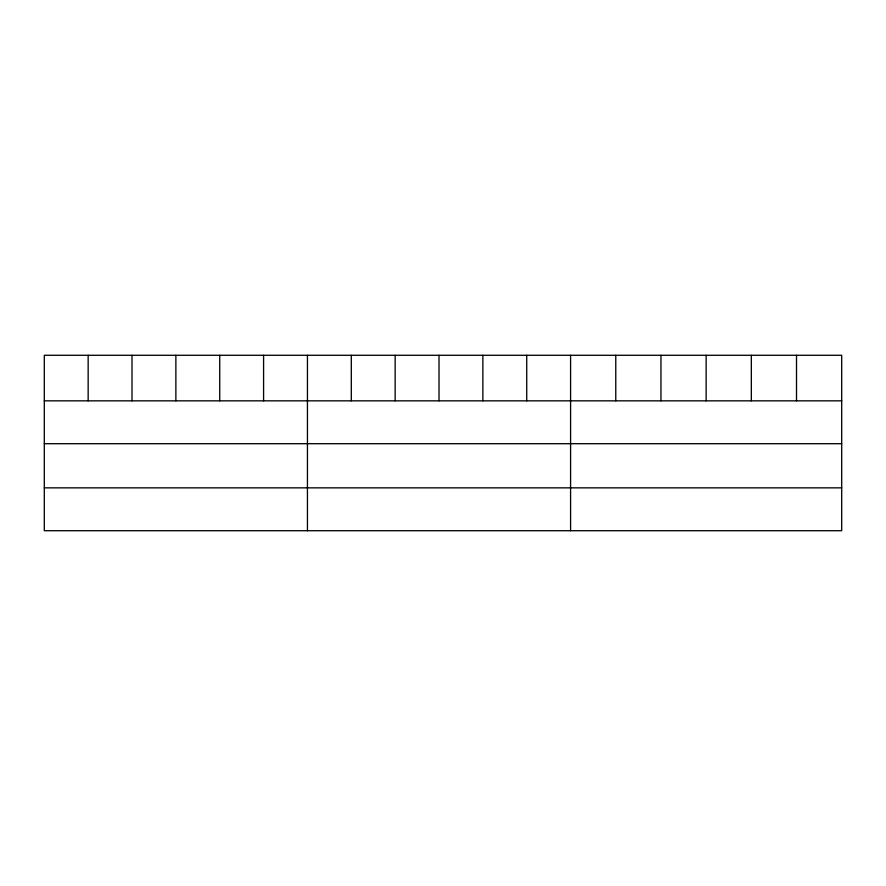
<?xml version="1.0" encoding="UTF-8"?>
<svg xmlns="http://www.w3.org/2000/svg" width="886" height="886" viewBox="0 0 886 886"><rect width="100%" height="100%" fill="white"/><g stroke="black" fill="none" stroke-linecap="round" stroke-linejoin="round"><path stroke-width="1.33" d="M841.7 443.698L841.7 355.286L44.3 355.286L44.3 530.714L841.7 530.714L841.7 443.698L44.3 443.698M44.3 400.837L841.7 400.837M44.3 487.854L841.7 487.854M796.514 355.286L796.514 400.837M751.328 355.286L751.328 400.837M706.142 355.286L706.142 400.837M660.956 355.286L660.956 400.837M615.77 355.286L615.77 400.837M570.584 355.286L570.584 530.714M526.727 355.286L526.727 400.837M482.87 355.286L482.87 400.837M439.013 355.286L439.013 400.837M395.156 355.286L395.156 400.837M351.299 355.286L351.299 400.837M307.442 355.286L307.442 530.714M263.585 355.286L263.585 400.837M219.728 355.286L219.728 400.837M175.871 355.286L175.871 400.837M132.014 355.286L132.014 400.837M88.157 355.286L88.157 400.837"/></g></svg>
